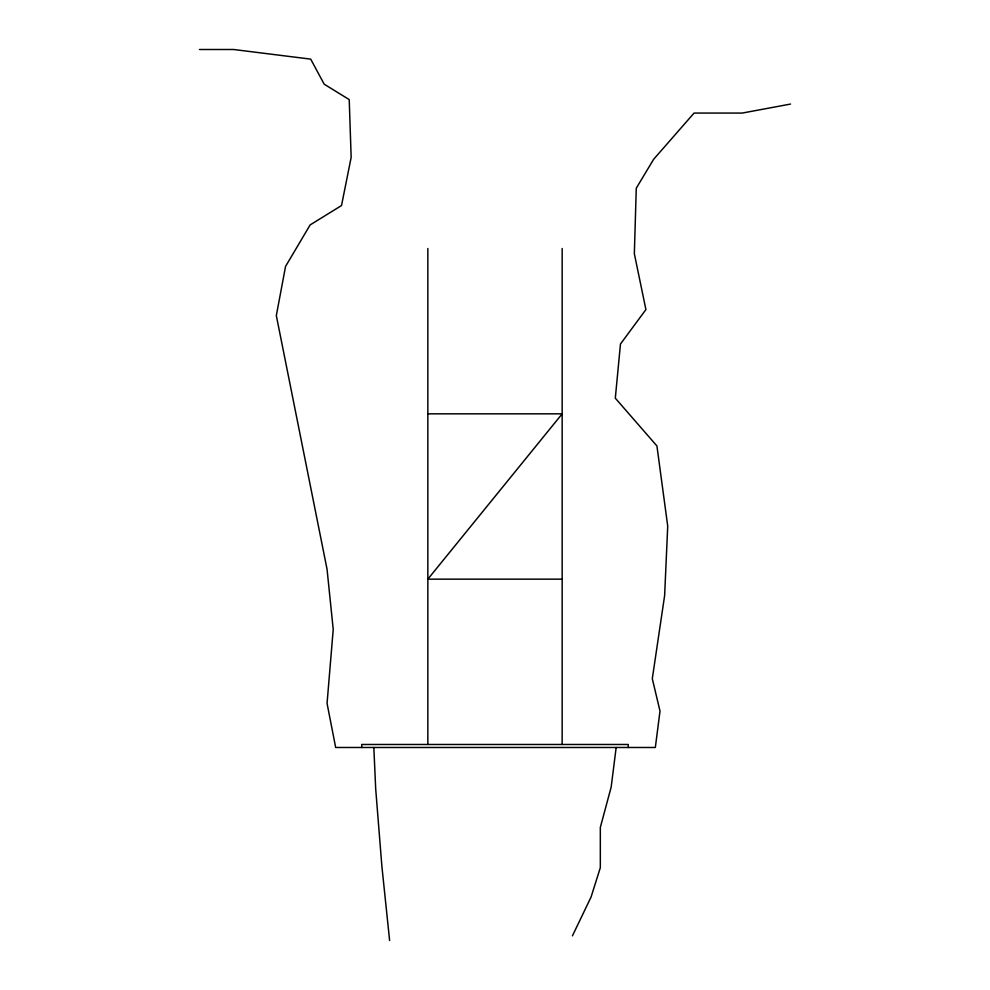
<?xml version="1.0" encoding="UTF-8"?>
<svg xmlns="http://www.w3.org/2000/svg" width="990" height="990" viewBox="0 0 990 990"><rect width="100%" height="100%" fill="white"/><g stroke="black" fill="none" stroke-linecap="round" stroke-linejoin="round"><path stroke-width="1.49" d="M616.164 747.487L611.164 787.124L600.324 827.405L600.324 867.686L591.03 897.126L572.43 935.847M790.515 104.074L742.228 113.07L694.064 113.07L653.61 159.316L636.273 188.211L634.343 253.712L645.913 309.585L620.47 344.013L615.31 398.178L656.927 445.958L667.718 526.111L664.637 595.485L652.299 678.719L660.008 711.092L655.33 747.487L335.672 747.487L327.059 703.383L333.222 629.393L327.046 569.213L276.321 315.6L285.553 266.421L310.142 224.916L341.513 205.549L351.153 157.385L349.223 99.594L324.175 84.175L310.699 59.128L233.628 49.5L199.485 49.5M427.841 413.832L562.159 413.832L427.841 579.162L562.159 579.162M389.614 940.5L381.868 866.139L375.68 788.671L373.836 747.487M628.279 747.487L628.279 744.48L361.721 744.48L361.721 747.487M562.159 248.502L562.159 744.48M427.841 248.502L427.841 744.48"/></g></svg>
